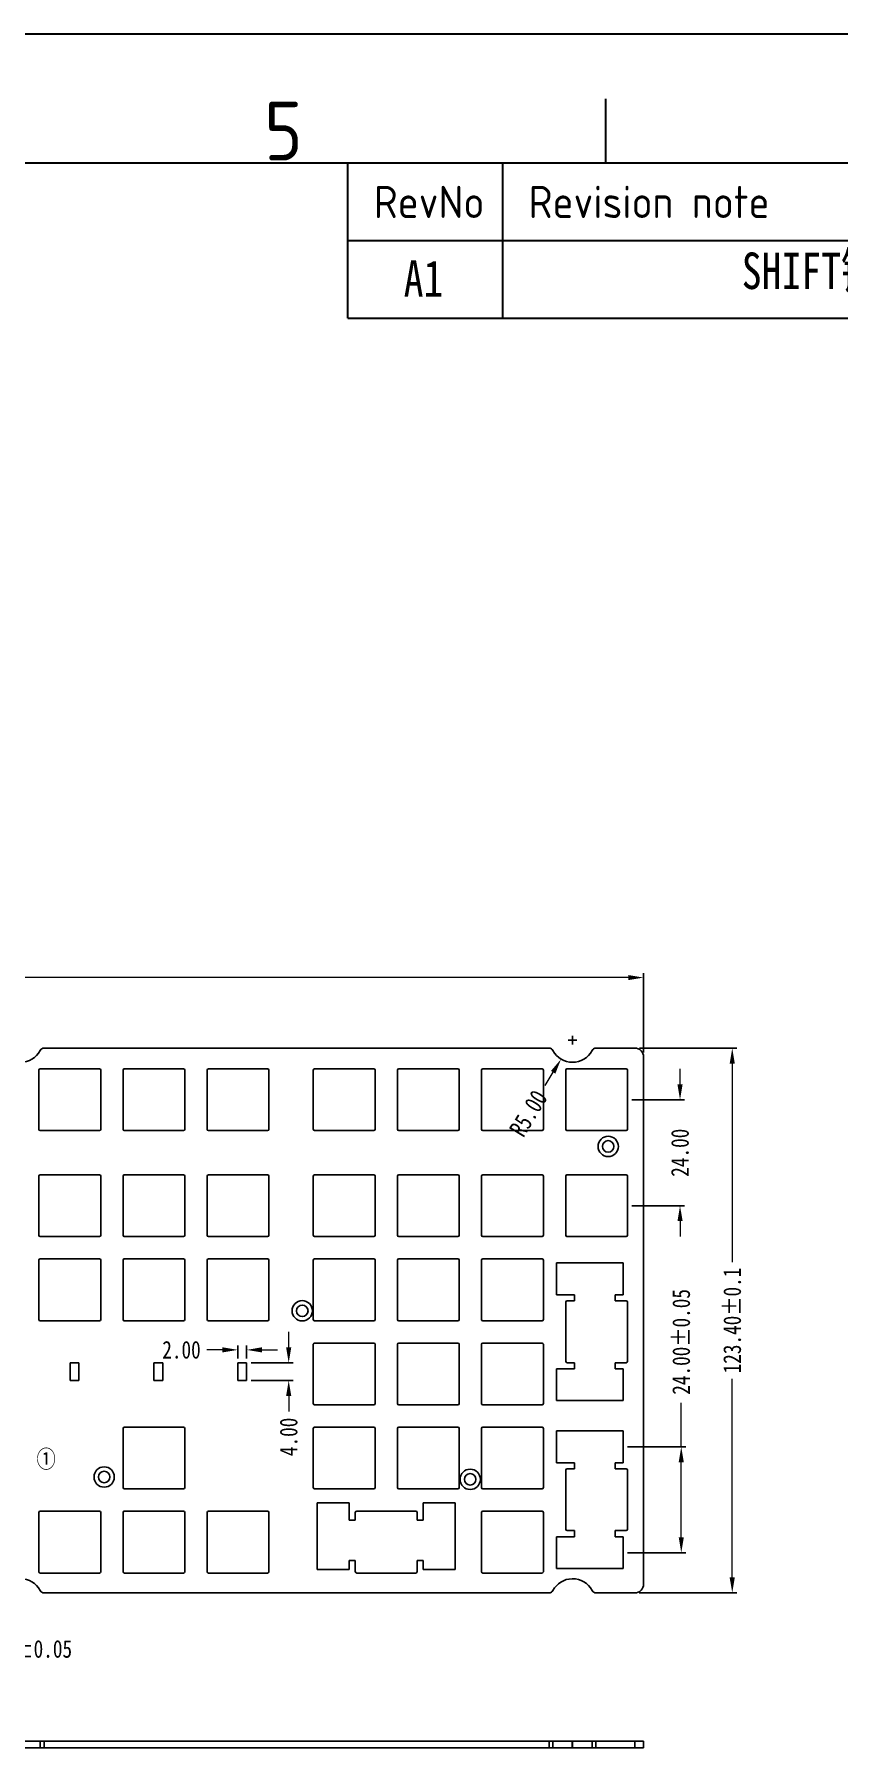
# Model space of a CAD drawing. Header units: millimetres. Extents: x 3914 to 5141, y -64 to 796.
# Drawn here: x 4544.5 to 4726.7, y 408.2 to 796.3 of the extents above; entities that cross this region are included whole.
import ezdxf
from ezdxf.enums import TextEntityAlignment as Align

# ---------------------------------------------------------------- set-up
doc = ezdxf.new("R2010")
doc.units = ezdxf.units.MM
doc.header["$LTSCALE"] = 46.255
doc.header["$PDMODE"] = 3
doc.header["$PDSIZE"] = 0.3125
doc.layers.get('0').update_dxf_attribs({"linetype": 'CONTINUOUS'})
doc.layers.get('Defpoints').update_dxf_attribs({"linetype": 'CONTINUOUS', "lineweight": 20})
doc.layers.add('图框层', color=7, linetype='CONTINUOUS', lineweight=30)
doc.styles.add('ISO Proportional', font='isocp.shx')
doc.styles.get("Standard").update_dxf_attribs({"font": 'txt', "width": 0.8})
doc.dimstyles.new('侧铝条', dxfattribs={"dimtxt": 4, "dimasz": 3.5, "dimexe": 1, "dimexo": 1, "dimgap": 1.5, "dimtad": 0, "dimzin": 0, "dimdsep": 46, "dimtxsty": 'Standard', "dimcen": 1, "dimclrd": 4, "dimclre": 4, "dimclrt": 6, "dimadec": 0, "dimazin": 0, "dimtm": 1e-09, "dimtfac": 0.8, "dimtofl": 0, "dimtmove": 0, "dimatfit": 3, "dimfxl": 0, "dimtolj": 1, "dimtzin": 0, "dimlwd": 20, "dimlwe": -1, "dimarcsym": 0})

# ---------------------------------------------------------------- blocks, each defined once
blk = doc.blocks.new('*D0')
at = {"color": 4}
for p, q in [((4250.28, 565.65), (4250.28, 583.63)), ((4682.48, 565.65), (4682.48, 583.63))]:
    blk.add_line(p, q, dxfattribs=at)
at = {"color": 4, "lineweight": 20}
for p, q in [((4253.78, 582.63), (4452.61, 582.63)), ((4678.98, 582.63), (4480.14, 582.63))]:
    blk.add_line(p, q, dxfattribs=at)
at = {"color": 4}
for points in [[(4253.78, 583.21), (4253.78, 582.05), (4250.28, 582.63)], [(4678.98, 583.21), (4678.98, 582.05), (4682.48, 582.63)]]:
    blk.add_solid(points, dxfattribs=at)
at = {"layer": 'Defpoints', "color": 0}
for p in [(4250.28, 582.63), (4250.28, 564.65), (4682.48, 564.65)]:
    blk.add_point(p, dxfattribs=at)
at = {"color": 6, "insert": (4466.38, 582.63), "char_height": 4, "attachment_point": 5}
blk.add_mtext('\\A1;432.20%%P0.1', dxfattribs=at)
blk = doc.blocks.new('*D1')
at = {"color": 4}
for p, q in [((4681.52, 566.65), (4703.55, 566.65)), ((4681.48, 443.25), (4703.55, 443.25))]:
    blk.add_line(p, q, dxfattribs=at)
at = {"color": 4, "lineweight": 20}
for p, q in [((4702.55, 563.15), (4702.55, 518.19)), ((4702.55, 446.75), (4702.55, 491.72))]:
    blk.add_line(p, q, dxfattribs=at)
at = {"color": 4}
for points in [[(4701.96, 563.15), (4703.13, 563.15), (4702.55, 566.65)], [(4701.96, 446.75), (4703.13, 446.75), (4702.55, 443.25)]]:
    blk.add_solid(points, dxfattribs=at)
at = {"layer": 'Defpoints', "color": 0}
for p in [(4680.52, 566.65), (4680.48, 443.25), (4702.55, 443.25)]:
    blk.add_point(p, dxfattribs=at)
at = {"color": 6, "insert": (4702.55, 504.95), "char_height": 4, "attachment_point": 5, "rotation": 90}
blk.add_mtext('\\A1;123.40%%P0.1', dxfattribs=at)
blk = doc.blocks.new('*D6')
at = {"color": 4}
for p, q in [((4665.37, 568.46), (4667.37, 568.46)), ((4666.37, 567.46), (4666.37, 569.46))]:
    blk.add_line(p, q, dxfattribs=at)
at = {"color": 4, "lineweight": 20}
blk.add_line((4660.18, 558.18), (4661.98, 561.18), dxfattribs=at)
at = {"color": 4}
blk.add_solid([(4661.49, 561.48), (4662.48, 560.88), (4663.79, 564.17)], dxfattribs=at)
at = {"layer": 'Defpoints', "color": 0}
for p in [(4666.37, 568.46), (4663.79, 564.17)]:
    blk.add_point(p, dxfattribs=at)
at = {"color": 6, "insert": (4656.38, 551.87), "char_height": 4, "attachment_point": 5, "rotation": 58.928}
blk.add_mtext('\\A1;R5.00', dxfattribs=at)
blk = doc.blocks.new('*D9')
at = {"color": 4, "lineweight": 20}
for p, q in [((4691, 476.35), (4691, 486.34)), ((4691, 455.85), (4691, 472.85))]:
    blk.add_line(p, q, dxfattribs=at)
at = {"color": 4}
for p, q in [((4678.82, 476.35), (4692, 476.35)), ((4678.82, 452.35), (4692, 452.35))]:
    blk.add_line(p, q, dxfattribs=at)
for points in [[(4690.42, 472.85), (4691.58, 472.85), (4691, 476.35)], [(4690.42, 455.85), (4691.58, 455.85), (4691, 452.35)]]:
    blk.add_solid(points, dxfattribs=at)
at = {"layer": 'Defpoints', "color": 0}
for p in [(4677.82, 476.35), (4677.82, 452.35), (4691, 452.35)]:
    blk.add_point(p, dxfattribs=at)
at = {"color": 6, "insert": (4691, 500.11), "char_height": 4, "attachment_point": 5, "rotation": 90}
blk.add_mtext('\\A1;24.00%%P0.05', dxfattribs=at)
blk = doc.blocks.new('*D10')
at = {"color": 4, "lineweight": 20}
for p, q in [((4690.72, 558.46), (4690.72, 561.96)), ((4690.72, 527.46), (4690.72, 523.96))]:
    blk.add_line(p, q, dxfattribs=at)
at = {"color": 4}
for p, q in [((4679.82, 554.96), (4691.72, 554.96)), ((4679.82, 530.96), (4691.72, 530.96))]:
    blk.add_line(p, q, dxfattribs=at)
for points in [[(4690.14, 558.46), (4691.31, 558.46), (4690.72, 554.96)], [(4690.14, 527.46), (4691.31, 527.46), (4690.72, 530.96)]]:
    blk.add_solid(points, dxfattribs=at)
at = {"layer": 'Defpoints', "color": 0}
for p in [(4678.82, 554.96), (4678.82, 530.96), (4690.72, 530.96)]:
    blk.add_point(p, dxfattribs=at)
at = {"color": 6, "insert": (4690.72, 542.96), "char_height": 4, "attachment_point": 5, "rotation": 90}
blk.add_mtext('\\A1;24.00', dxfattribs=at)
blk = doc.blocks.new('*D12')
at = {"color": 4}
for p, q in [((4499.8, 463.81), (4499.8, 429.54)), ((4523.8, 463.81), (4523.8, 429.54))]:
    blk.add_line(p, q, dxfattribs=at)
at = {"color": 4, "lineweight": 20}
for p, q in [((4503.3, 430.54), (4520.3, 430.54)), ((4523.8, 430.54), (4527.3, 430.54))]:
    blk.add_line(p, q, dxfattribs=at)
at = {"color": 4}
for points in [[(4503.3, 431.12), (4503.3, 429.96), (4499.8, 430.54)], [(4520.3, 431.12), (4520.3, 429.96), (4523.8, 430.54)]]:
    blk.add_solid(points, dxfattribs=at)
at = {"layer": 'Defpoints', "color": 0}
for p in [(4499.8, 464.81), (4523.8, 464.81), (4523.8, 430.54)]:
    blk.add_point(p, dxfattribs=at)
at = {"color": 6, "insert": (4541.06, 430.54), "char_height": 4, "attachment_point": 5}
blk.add_mtext('\\A1;24.00%%P0.05', dxfattribs=at)
blk = doc.blocks.new('*D15')
at = {"color": 4, "lineweight": 20}
for p, q in [((4587.07, 498.3), (4583.57, 498.3)), ((4596.07, 498.3), (4599.57, 498.3))]:
    blk.add_line(p, q, dxfattribs=at)
at = {"color": 4}
for p, q in [((4590.57, 496.36), (4590.57, 499.3)), ((4592.57, 496.36), (4592.57, 499.3))]:
    blk.add_line(p, q, dxfattribs=at)
for points in [[(4587.07, 498.89), (4587.07, 497.72), (4590.57, 498.3)], [(4596.07, 498.89), (4596.07, 497.72), (4592.57, 498.3)]]:
    blk.add_solid(points, dxfattribs=at)
at = {"layer": 'Defpoints', "color": 0}
for p in [(4590.57, 498.3), (4590.57, 495.36), (4592.57, 495.36)]:
    blk.add_point(p, dxfattribs=at)
at = {"color": 6, "insert": (4577.81, 498.3), "char_height": 4, "attachment_point": 5}
blk.add_mtext('\\A1;2.00', dxfattribs=at)
blk = doc.blocks.new('*D16')
at = {"color": 4, "lineweight": 20}
for p, q in [((4602.09, 498.86), (4602.09, 502.36)), ((4602.09, 487.86), (4602.09, 484.36))]:
    blk.add_line(p, q, dxfattribs=at)
at = {"color": 4}
for p, q in [((4593.57, 495.36), (4603.09, 495.36)), ((4593.57, 491.36), (4603.09, 491.36))]:
    blk.add_line(p, q, dxfattribs=at)
for points in [[(4601.51, 498.86), (4602.68, 498.86), (4602.09, 495.36)], [(4601.51, 487.86), (4602.68, 487.86), (4602.09, 491.36)]]:
    blk.add_solid(points, dxfattribs=at)
at = {"layer": 'Defpoints', "color": 0}
for p in [(4592.57, 495.36), (4592.57, 491.36), (4602.09, 491.36)]:
    blk.add_point(p, dxfattribs=at)
at = {"color": 6, "insert": (4602.09, 478.59), "char_height": 4, "attachment_point": 5, "rotation": 90}
blk.add_mtext('\\A1;4.00', dxfattribs=at)

msp = doc.modelspace()

# ---------------------------------------------------------------- linework, layer by layer
at = {"linetype": 'Continuous'}
for p, q in [((4546.677, 566.654), (4661.067, 566.654)), ((4680.477, 566.654), (4671.677, 566.654)), ((4682.477, 445.254), (4682.477, 564.654)), ((4545.522, 561.664), (4545.522, 548.254)), ((4559.227, 561.959), (4545.817, 561.959)), ((4559.522, 548.254), (4559.522, 561.664)), ((4564.572, 561.664), (4564.572, 548.254)), ((4578.277, 561.959), (4564.867, 561.959)), ((4578.572, 548.254), (4578.572, 561.664)), ((4583.622, 561.664), (4583.622, 548.254)), ((4597.327, 561.959), (4583.917, 561.959)), ((4597.622, 548.254), (4597.622, 561.664)), ((4607.672, 561.659), (4607.672, 548.259)), ((4621.372, 561.959), (4607.972, 561.959)), ((4621.672, 548.259), (4621.672, 561.659)), ((4626.722, 561.659), (4626.722, 548.259)), ((4640.422, 561.959), (4627.022, 561.959)), ((4640.722, 548.259), (4640.722, 561.659)), ((4645.772, 561.659), (4645.772, 548.259)), ((4659.472, 561.959), (4646.072, 561.959)), ((4659.772, 548.259), (4659.772, 561.659)), ((4664.822, 561.659), (4664.822, 548.259)), ((4678.522, 561.959), (4665.122, 561.959)), ((4678.822, 548.259), (4678.822, 561.659)), ((4545.817, 547.959), (4559.227, 547.959)), ((4564.867, 547.959), (4578.277, 547.959)), ((4583.917, 547.959), (4597.327, 547.959)), ((4607.972, 547.959), (4621.372, 547.959)), ((4627.022, 547.959), (4640.422, 547.959)), ((4646.072, 547.959), (4659.472, 547.959)), ((4665.122, 547.959), (4678.522, 547.959)), ((4545.522, 537.661), (4545.522, 524.251)), ((4559.227, 537.956), (4545.817, 537.956)), ((4559.522, 524.251), (4559.522, 537.661)), ((4564.572, 537.661), (4564.572, 524.251)), ((4578.277, 537.956), (4564.867, 537.956)), ((4578.572, 524.251), (4578.572, 537.661)), ((4583.622, 537.661), (4583.622, 524.251)), ((4597.327, 537.956), (4583.917, 537.956)), ((4597.622, 524.251), (4597.622, 537.661)), ((4607.672, 537.661), (4607.672, 524.251)), ((4621.377, 537.956), (4607.967, 537.956)), ((4621.672, 524.251), (4621.672, 537.661)), ((4626.722, 537.661), (4626.722, 524.251)), ((4640.427, 537.956), (4627.017, 537.956)), ((4640.722, 524.251), (4640.722, 537.661)), ((4645.772, 537.661), (4645.772, 524.251)), ((4659.477, 537.956), (4646.067, 537.956)), ((4659.772, 524.251), (4659.772, 537.661)), ((4664.822, 537.661), (4664.822, 524.251)), ((4678.527, 537.956), (4665.117, 537.956)), ((4678.822, 524.251), (4678.822, 537.661)), ((4545.817, 523.956), (4559.227, 523.956)), ((4564.867, 523.956), (4578.277, 523.956)), ((4583.917, 523.956), (4597.327, 523.956)), ((4607.967, 523.956), (4621.377, 523.956)), ((4627.017, 523.956), (4640.427, 523.956)), ((4646.067, 523.956), (4659.477, 523.956)), ((4665.117, 523.956), (4678.527, 523.956)), ((4545.522, 518.611), (4545.522, 505.201)), ((4559.227, 518.906), (4545.817, 518.906)), ((4559.522, 505.201), (4559.522, 518.611)), ((4564.572, 518.611), (4564.572, 505.201)), ((4578.277, 518.906), (4564.867, 518.906)), ((4578.572, 505.201), (4578.572, 518.611)), ((4583.622, 518.611), (4583.622, 505.201)), ((4597.327, 518.906), (4583.917, 518.906)), ((4597.622, 505.201), (4597.622, 518.611)), ((4607.672, 518.611), (4607.672, 505.201)), ((4621.377, 518.906), (4607.967, 518.906)), ((4621.672, 505.201), (4621.672, 518.611)), ((4626.722, 518.611), (4626.722, 505.201)), ((4640.427, 518.906), (4627.017, 518.906)), ((4640.722, 505.201), (4640.722, 518.611)), ((4645.772, 518.611), (4645.772, 505.201)), ((4659.477, 518.906), (4646.067, 518.906)), ((4659.772, 505.201), (4659.772, 518.611)), ((4677.822, 518.001), (4662.722, 518.001)), ((4662.722, 518.001), (4662.722, 510.801)), ((4677.822, 518.001), (4677.822, 510.801)), ((4662.722, 510.801), (4666.822, 510.801)), ((4664.822, 509.086), (4664.822, 495.716)), ((4666.822, 509.401), (4665.137, 509.401)), ((4666.822, 510.801), (4666.822, 509.401)), ((4676.022, 510.801), (4677.822, 510.801)), ((4676.022, 509.401), (4676.022, 510.801)), ((4678.507, 509.401), (4676.022, 509.401)), ((4678.822, 495.716), (4678.822, 509.086)), ((4545.817, 504.906), (4559.227, 504.906)), ((4564.867, 504.906), (4578.277, 504.906)), ((4583.917, 504.906), (4597.327, 504.906)), ((4607.967, 504.906), (4621.377, 504.906)), ((4627.017, 504.906), (4640.427, 504.906)), ((4646.067, 504.906), (4659.477, 504.906)), ((4607.672, 499.561), (4607.672, 486.151)), ((4621.377, 499.856), (4607.967, 499.856)), ((4621.672, 486.151), (4621.672, 499.561)), ((4626.722, 499.561), (4626.722, 486.151)), ((4640.427, 499.856), (4627.017, 499.856)), ((4640.722, 486.151), (4640.722, 499.561)), ((4645.772, 499.561), (4645.772, 486.151)), ((4659.477, 499.856), (4646.067, 499.856)), ((4659.772, 486.151), (4659.772, 499.561)), ((4554.572, 495.358), (4552.572, 495.358)), ((4552.572, 495.358), (4552.572, 491.358)), ((4554.572, 491.358), (4554.572, 495.358)), ((4573.572, 495.358), (4571.572, 495.358)), ((4571.572, 495.358), (4571.572, 491.358)), ((4573.572, 491.358), (4573.572, 495.358)), ((4592.572, 495.358), (4590.572, 495.358)), ((4590.572, 495.358), (4590.572, 491.358)), ((4592.572, 491.358), (4592.572, 495.358)), ((4666.822, 494.001), (4662.722, 494.001)), ((4662.722, 494.001), (4662.722, 486.801)), ((4665.137, 495.401), (4666.822, 495.401)), ((4666.822, 495.401), (4666.822, 494.001)), ((4676.022, 495.401), (4678.507, 495.401)), ((4676.022, 494.001), (4676.022, 495.401)), ((4677.822, 494.001), (4676.022, 494.001)), ((4677.822, 494.001), (4677.822, 486.801)), ((4552.572, 491.358), (4554.572, 491.358)), ((4571.572, 491.358), (4573.572, 491.358)), ((4590.572, 491.358), (4592.572, 491.358)), ((4607.967, 485.856), (4621.377, 485.856)), ((4627.017, 485.856), (4640.427, 485.856)), ((4646.067, 485.856), (4659.477, 485.856)), ((4662.722, 486.801), (4677.822, 486.801)), ((4564.572, 480.506), (4564.572, 467.106)), ((4578.272, 480.806), (4564.872, 480.806)), ((4578.572, 467.106), (4578.572, 480.506)), ((4607.672, 480.511), (4607.672, 467.101)), ((4621.377, 480.806), (4607.967, 480.806)), ((4621.672, 467.101), (4621.672, 480.511)), ((4626.722, 480.511), (4626.722, 467.101)), ((4640.427, 480.806), (4627.017, 480.806)), ((4640.722, 467.101), (4640.722, 480.511)), ((4645.772, 480.511), (4645.772, 467.101)), ((4659.477, 480.806), (4646.067, 480.806)), ((4659.772, 467.101), (4659.772, 480.511)), ((4677.822, 479.951), (4662.722, 479.951)), ((4662.722, 479.951), (4662.722, 472.751)), ((4677.822, 479.951), (4677.822, 472.751)), ((4662.722, 472.751), (4666.822, 472.751)), ((4664.822, 471.036), (4664.822, 457.666)), ((4666.822, 471.351), (4665.137, 471.351)), ((4666.822, 472.751), (4666.822, 471.351)), ((4676.022, 472.751), (4677.822, 472.751)), ((4676.022, 471.351), (4676.022, 472.751)), ((4678.507, 471.351), (4676.022, 471.351)), ((4678.822, 457.666), (4678.822, 471.036)), ((4564.872, 466.806), (4578.272, 466.806)), ((4607.967, 466.806), (4621.377, 466.806)), ((4627.017, 466.806), (4640.427, 466.806)), ((4646.067, 466.806), (4659.477, 466.806)), ((4615.777, 463.656), (4608.577, 463.656)), ((4608.577, 463.656), (4608.577, 448.556)), ((4615.777, 459.759), (4615.777, 463.656)), ((4639.777, 463.656), (4632.577, 463.656)), ((4632.577, 463.656), (4632.577, 459.761)), ((4639.777, 448.556), (4639.777, 463.656)), ((4545.522, 461.461), (4545.522, 448.051)), ((4559.227, 461.756), (4545.817, 461.756)), ((4559.522, 448.051), (4559.522, 461.461)), ((4564.572, 461.461), (4564.572, 448.051)), ((4578.277, 461.756), (4564.867, 461.756)), ((4578.572, 448.051), (4578.572, 461.461)), ((4583.622, 461.461), (4583.622, 448.051)), ((4597.327, 461.756), (4583.917, 461.756)), ((4597.622, 448.051), (4597.622, 461.461)), ((4617.177, 459.756), (4615.822, 459.756)), ((4617.177, 461.441), (4617.177, 459.756)), ((4630.862, 461.756), (4617.492, 461.756)), ((4631.177, 459.756), (4631.177, 461.441)), ((4632.522, 459.756), (4631.177, 459.756)), ((4645.772, 461.461), (4645.772, 448.051)), ((4659.477, 461.756), (4646.067, 461.756)), ((4659.772, 448.051), (4659.772, 461.461)), ((4666.822, 455.951), (4662.722, 455.951)), ((4662.722, 455.951), (4662.722, 448.751)), ((4665.137, 457.351), (4666.822, 457.351)), ((4666.822, 457.351), (4666.822, 455.951)), ((4676.022, 457.351), (4678.507, 457.351)), ((4676.022, 455.951), (4676.022, 457.351)), ((4677.822, 455.951), (4676.022, 455.951)), ((4677.822, 455.951), (4677.822, 448.751)), ((4615.777, 448.556), (4615.777, 450.552)), ((4615.822, 450.556), (4617.177, 450.556)), ((4617.177, 450.556), (4617.177, 448.071)), ((4631.177, 450.556), (4632.522, 450.556)), ((4631.177, 448.071), (4631.177, 450.556)), ((4632.577, 450.551), (4632.577, 448.556)), ((4545.817, 447.756), (4559.227, 447.756)), ((4564.867, 447.756), (4578.277, 447.756)), ((4583.917, 447.756), (4597.327, 447.756)), ((4608.577, 448.556), (4615.777, 448.556)), ((4617.492, 447.756), (4630.862, 447.756)), ((4632.577, 448.556), (4639.777, 448.556)), ((4646.067, 447.756), (4659.477, 447.756)), ((4662.722, 448.751), (4677.822, 448.751)), ((4546.68, 443.254), (4661.063, 443.254)), ((4671.68, 443.254), (4680.477, 443.254)), ((4250.276, 409.681), (4682.477, 409.681)), ((4250.276, 408.181), (4682.477, 408.181)), ((4545.796, 409.681), (4545.796, 408.181)), ((4546.68, 409.681), (4546.68, 408.181)), ((4661.063, 408.181), (4661.063, 409.681)), ((4661.948, 408.181), (4661.948, 409.681)), ((4666.274, 408.181), (4666.274, 409.681)), ((4666.369, 408.181), (4666.369, 409.681)), ((4670.796, 409.681), (4670.796, 408.181)), ((4671.68, 409.681), (4671.68, 408.181)), ((4680.477, 408.181), (4680.477, 409.681)), ((4682.477, 408.181), (4682.477, 409.681))]:
    msp.add_line(p, q, dxfattribs=at)
for centre, radius in [((4674.454, 544.391), 2.3), ((4674.454, 544.391), 1.3), ((4605.167, 507.156), 2.3), ((4605.167, 507.156), 1.3), ((4560.302, 469.506), 2.3), ((4560.302, 469.506), 1.3), ((4643.197, 468.976), 2.3), ((4643.197, 468.976), 1.3)]:
    msp.add_circle(centre, radius, dxfattribs=at)
for centre, radius, start, end in [((4541.372, 568.458), 5, 207.85594, 332.14406), ((4546.677, 565.654), 1, 90, 152.14406), ((4661.067, 565.654), 1, 27.85594, 90), ((4666.372, 568.458), 5, 207.85594, 332.14406), ((4671.677, 565.654), 1, 90, 152.14406), ((4680.477, 564.654), 2, 0, 90), ((4545.817, 561.664), 0.295, 90, 180), ((4559.227, 561.664), 0.295, 0, 90), ((4564.867, 561.664), 0.295, 90, 180), ((4578.277, 561.664), 0.295, 0, 90), ((4583.917, 561.664), 0.295, 90, 180), ((4597.327, 561.664), 0.295, 0, 90), ((4607.972, 561.659), 0.3, 90, 180), ((4621.372, 561.659), 0.3, 0, 90), ((4627.022, 561.659), 0.3, 90, 180), ((4640.422, 561.659), 0.3, 0, 90), ((4646.072, 561.659), 0.3, 90, 180), ((4659.472, 561.659), 0.3, 0, 90), ((4665.122, 561.659), 0.3, 90, 180), ((4678.522, 561.659), 0.3, 0, 90), ((4545.817, 548.254), 0.295, 180, 270), ((4559.227, 548.254), 0.295, 270, 0), ((4564.867, 548.254), 0.295, 180, 270), ((4578.277, 548.254), 0.295, 270, 0), ((4583.917, 548.254), 0.295, 180, 270), ((4597.327, 548.254), 0.295, 270, 0), ((4607.972, 548.259), 0.3, 180, 270), ((4621.372, 548.259), 0.3, 270, 0), ((4627.022, 548.259), 0.3, 180, 270), ((4640.422, 548.259), 0.3, 270, 0), ((4646.072, 548.259), 0.3, 180, 270), ((4659.472, 548.259), 0.3, 270, 0), ((4665.122, 548.259), 0.3, 180, 270), ((4678.522, 548.259), 0.3, 270, 0), ((4545.817, 537.661), 0.295, 90, 180), ((4559.227, 537.661), 0.295, 0, 90), ((4564.867, 537.661), 0.295, 90, 180), ((4578.277, 537.661), 0.295, 0, 90), ((4583.917, 537.661), 0.295, 90, 180), ((4597.327, 537.661), 0.295, 0, 90), ((4607.967, 537.661), 0.295, 90, 180), ((4621.377, 537.661), 0.295, 0, 90), ((4627.017, 537.661), 0.295, 90, 180), ((4640.427, 537.661), 0.295, 0, 90), ((4646.067, 537.661), 0.295, 90, 180), ((4659.477, 537.661), 0.295, 0, 90), ((4665.117, 537.661), 0.295, 90, 180), ((4678.527, 537.661), 0.295, 0, 90), ((4545.817, 524.251), 0.295, 180, 270), ((4559.227, 524.251), 0.295, 270, 0), ((4564.867, 524.251), 0.295, 180, 270), ((4578.277, 524.251), 0.295, 270, 0), ((4583.917, 524.251), 0.295, 180, 270), ((4597.327, 524.251), 0.295, 270, 0), ((4607.967, 524.251), 0.295, 180, 270), ((4621.377, 524.251), 0.295, 270, 0), ((4627.017, 524.251), 0.295, 180, 270), ((4640.427, 524.251), 0.295, 270, 0), ((4646.067, 524.251), 0.295, 180, 270), ((4659.477, 524.251), 0.295, 270, 0), ((4665.117, 524.251), 0.295, 180, 270), ((4678.527, 524.251), 0.295, 270, 0), ((4545.817, 518.611), 0.295, 90, 180), ((4559.227, 518.611), 0.295, 0, 90), ((4564.867, 518.611), 0.295, 90, 180), ((4578.277, 518.611), 0.295, 0, 90), ((4583.917, 518.611), 0.295, 90, 180), ((4597.327, 518.611), 0.295, 0, 90), ((4607.967, 518.611), 0.295, 90, 180), ((4621.377, 518.611), 0.295, 0, 90), ((4627.017, 518.611), 0.295, 90, 180), ((4640.427, 518.611), 0.295, 0, 90), ((4646.067, 518.611), 0.295, 90, 180), ((4659.477, 518.611), 0.295, 0, 90), ((4665.137, 509.086), 0.315, 90, 180), ((4678.507, 509.086), 0.315, 0, 90), ((4545.817, 505.201), 0.295, 180, 270), ((4559.227, 505.201), 0.295, 270, 0), ((4564.867, 505.201), 0.295, 180, 270), ((4578.277, 505.201), 0.295, 270, 0), ((4583.917, 505.201), 0.295, 180, 270), ((4597.327, 505.201), 0.295, 270, 0), ((4607.967, 505.201), 0.295, 180, 270), ((4621.377, 505.201), 0.295, 270, 0), ((4627.017, 505.201), 0.295, 180, 270), ((4640.427, 505.201), 0.295, 270, 0), ((4646.067, 505.201), 0.295, 180, 270), ((4659.477, 505.201), 0.295, 270, 0), ((4607.967, 499.561), 0.295, 90, 180), ((4621.377, 499.561), 0.295, 0, 90), ((4627.017, 499.561), 0.295, 90, 180), ((4640.427, 499.561), 0.295, 0, 90), ((4646.067, 499.561), 0.295, 90, 180), ((4659.477, 499.561), 0.295, 0, 90), ((4665.137, 495.716), 0.315, 180, 270), ((4678.507, 495.716), 0.315, 270, 0), ((4607.967, 486.151), 0.295, 180, 270), ((4621.377, 486.151), 0.295, 270, 0), ((4627.017, 486.151), 0.295, 180, 270), ((4640.427, 486.151), 0.295, 270, 0), ((4646.067, 486.151), 0.295, 180, 270), ((4659.477, 486.151), 0.295, 270, 0), ((4564.872, 480.506), 0.3, 90, 180), ((4578.272, 480.506), 0.3, 0, 90), ((4607.967, 480.511), 0.295, 90, 180), ((4621.377, 480.511), 0.295, 0, 90), ((4627.017, 480.511), 0.295, 90, 180), ((4640.427, 480.511), 0.295, 0, 90), ((4646.067, 480.511), 0.295, 90, 180), ((4659.477, 480.511), 0.295, 0, 90), ((4665.137, 471.036), 0.315, 90, 180), ((4678.507, 471.036), 0.315, 0, 90), ((4564.872, 467.106), 0.3, 180, 270), ((4578.272, 467.106), 0.3, 270, 0), ((4607.967, 467.101), 0.295, 180, 270), ((4621.377, 467.101), 0.295, 270, 0), ((4627.017, 467.101), 0.295, 180, 270), ((4640.427, 467.101), 0.295, 270, 0), ((4646.067, 467.101), 0.295, 180, 270), ((4659.477, 467.101), 0.295, 270, 0), ((4545.817, 461.461), 0.295, 90, 180), ((4559.227, 461.461), 0.295, 0, 90), ((4564.867, 461.461), 0.295, 90, 180), ((4578.277, 461.461), 0.295, 0, 90), ((4583.917, 461.461), 0.295, 90, 180), ((4597.327, 461.461), 0.295, 0, 90), ((4615.822, 460.056), 0.3, 261.37307, 270), ((4617.492, 461.441), 0.315, 90, 180), ((4630.862, 461.441), 0.315, 0, 90), ((4632.522, 460.056), 0.3, 270, 280.56398), ((4646.067, 461.461), 0.295, 90, 180), ((4659.477, 461.461), 0.295, 0, 90), ((4665.137, 457.666), 0.315, 180, 270), ((4678.507, 457.666), 0.315, 270, 0), ((4615.822, 450.256), 0.3, 90, 98.62693), ((4632.522, 450.256), 0.3, 79.43602, 90), ((4541.372, 441.458), 5, 27.77656, 90.0294), ((4545.817, 448.051), 0.295, 180, 270), ((4559.227, 448.051), 0.295, 270, 0), ((4564.867, 448.051), 0.295, 180, 270), ((4578.277, 448.051), 0.295, 270, 0), ((4583.917, 448.051), 0.295, 180, 270), ((4597.327, 448.051), 0.295, 270, 0), ((4617.492, 448.071), 0.315, 180, 270), ((4630.862, 448.071), 0.315, 270, 0), ((4646.067, 448.051), 0.295, 180, 270), ((4659.477, 448.051), 0.295, 270, 0), ((4666.372, 441.458), 5, 91.11648, 152.22344), ((4666.367, 441.958), 4.5, 89.96901, 91.17687), ((4666.372, 441.458), 5, 27.77656, 90.0294), ((4546.68, 444.254), 1, 207.77656, 270), ((4661.063, 444.254), 1, 270, 332.22344), ((4671.68, 444.254), 1, 207.77656, 270), ((4680.477, 445.254), 2, 270, 0)]:
    msp.add_arc(centre, radius, start, end, dxfattribs=at)
at = {"layer": '图框层', "color": 0, "lineweight": 30}
for p, q in [((5112.231, 796.307), (3914.275, 796.307)), ((4673.954, 767.089), (4673.954, 781.698)), ((5112.231, 767.089), (3943.493, 767.089)), ((5112.231, 767.089), (3943.493, 767.089)), ((4615.518, 732.027), (4615.518, 767.089)), ((4650.58, 732.027), (4650.58, 767.089)), ((4615.518, 749.558), (5112.231, 749.558)), ((4615.518, 732.027), (5112.231, 732.027))]:
    msp.add_line(p, q, dxfattribs=at)

# ---------------------------------------------------------------- texts
at = {"attachment_point": 1}
for s, width, insert, char_height in [('SHIFT{\\fSimSun|b0|i0|c134|p34;键更改朝向，尺寸①②更改。}', 318.48096, (4704.702, 746.866), 8.2638), ('A1', 35.06212, (4628.126, 745.102), 8.2638), ('{\\fSimSun|b0|i0|c134|p34;①}', 8.13149, (4544.975, 475.585), 4)]:
    msp.add_mtext_dynamic_manual_height_columns(s, width=width, gutter_width=1, heights=[0], dxfattribs=dict(at, insert=insert, char_height=char_height))
at = {"layer": '图框层', "color": 0, "lineweight": 30, "style": 'ISO Proportional'}
msp.add_text('5', height=13.324, dxfattribs=at).set_placement((4600.908, 774.393), align=Align.MIDDLE)
for s, height, p in [('RevNo', 7.3046, (4621.361, 758.323)), ('Revision note', 7.30461, (4656.423, 758.323))]:
    msp.add_text(s, height=height, dxfattribs=at).set_placement(p, align=Align.MIDDLE_LEFT)

# ---------------------------------------------------------------- dimensions: what is measured, and where the dimension line sits
for base, p1, p2, text, picture, middle in [((4250.276, 582.63), (4682.477, 564.654), (4250.276, 564.654), '<>%%P0.1', '*D0', (4466.376, 582.63)), ((4523.797, 430.538), (4499.797, 464.806), (4523.797, 464.806), '<>%%P0.05', '*D12', (4541.064, 430.538))]:
    dim = msp.add_linear_dim(base=base, p1=p1, p2=p2, text=text, dimstyle='侧铝条')
    dim.commit()
    dim.dimension.update_dxf_attribs({"geometry": picture, "text_midpoint": middle})
dim = msp.add_radius_dim(center=(4666.372, 568.458), mpoint=(4663.791, 564.175), dimstyle='侧铝条')
dim.commit()
dim.dimension.update_dxf_attribs({"geometry": '*D6', "text_midpoint": (4656.376, 551.87)})
dim = msp.add_linear_dim(base=(4702.548, 443.254), p1=(4680.522, 566.653), p2=(4680.477, 443.254), angle=90, text='<>%%P0.1', dimstyle='侧铝条')
dim.commit()
dim.dimension.update_dxf_attribs({"geometry": '*D1', "text_midpoint": (4702.548, 504.954)})
for base, p1, p2, picture, middle in [((4690.723, 530.956), (4678.822, 554.959), (4678.822, 530.956), '*D10', (4690.723, 542.957)), ((4602.093, 491.358), (4592.572, 495.358), (4592.572, 491.358), '*D16', (4602.093, 478.591))]:
    dim = msp.add_linear_dim(base=base, p1=p1, p2=p2, angle=90, dimstyle='侧铝条')
    dim.commit()
    dim.dimension.update_dxf_attribs({"geometry": picture, "text_midpoint": middle})
dim = msp.add_linear_dim(base=(4690.998, 452.351), p1=(4677.822, 476.351), p2=(4677.822, 452.351), angle=90, text='<>%%P0.05', dimstyle='侧铝条')
dim.commit()
dim.dimension.update_dxf_attribs({"geometry": '*D9', "text_midpoint": (4690.998, 500.112), "dimtype": 160})
dim = msp.add_linear_dim(base=(4590.572, 498.304), p1=(4592.572, 495.358), p2=(4590.572, 495.358), dimstyle='侧铝条')
dim.commit()
dim.dimension.update_dxf_attribs({"geometry": '*D15', "text_midpoint": (4577.805, 498.304)})

doc.saveas('drawing.dxf')
